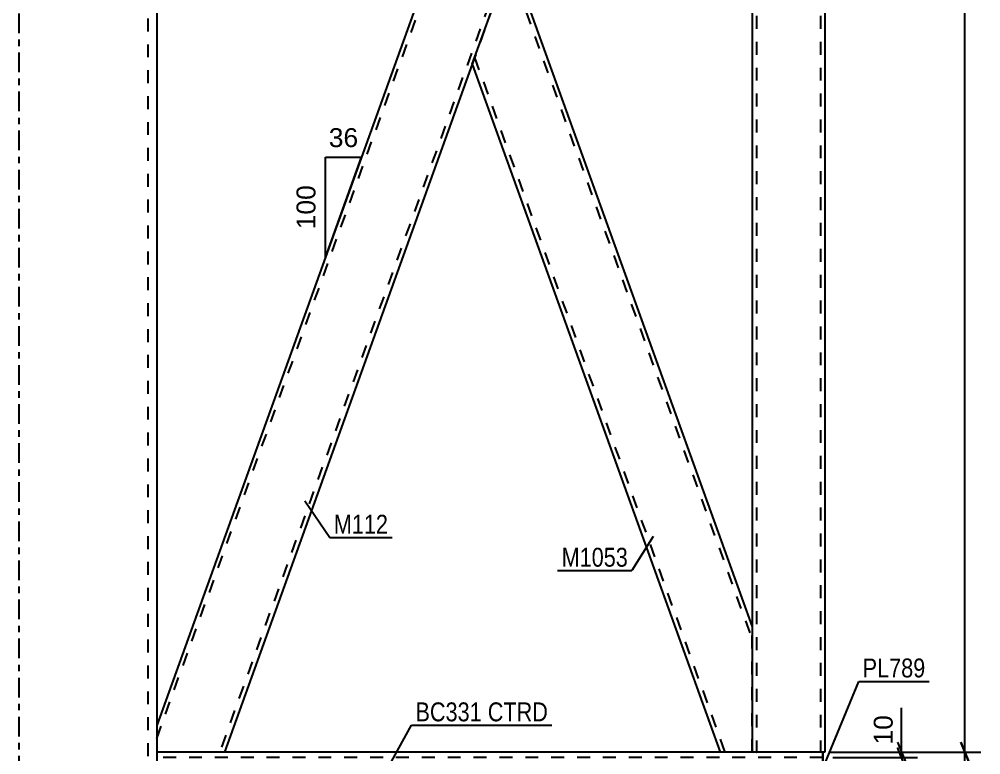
# Model space of a CAD drawing. Header units: millimetres. Extents: x 0 to 1189, y 0 to 841.
# Drawn here: x 198.3 to 344, y 474.7 to 586.1 of the extents above; entities that cross this region are included whole.
import ezdxf

# ---------------------------------------------------------------- set-up
doc = ezdxf.new("R2010")
doc.units = ezdxf.units.MM
doc.linetypes.add('DXK_LINE_DOT2', pattern=[3.9198, 1.9599, -1.9599])
doc.linetypes.add('DXK_LINE_DOT3', pattern=[5.9187, 2.979, -0.9799, 0.9799, -0.9799])
doc.styles.add('Arial', font='ARIAL.TTF', dxfattribs={"height": 0.2})
doc.styles.add('Arial Narrow', font='ARIALN.TTF', dxfattribs={"height": 0.2})

# ---------------------------------------------------------------- blocks, each defined once
blk = doc.blocks.new('Part-284935191-1287 - 1225')
at = {"color": 7, "linetype": 'DXK_LINE_DOT3'}
blk.add_line((198.29, 412.33), (198.29, 752.97), dxfattribs=at)
at = {"color": 7, "linetype": 'DXK_LINE_DOT2'}
blk.add_line((217.79, 742.97), (217.79, 412.33), dxfattribs=at)
at = {"color": 2, "linetype": 'Continuous'}
blk.add_line((219.12, 742.97), (219.12, 412.33), dxfattribs=at)
blk = doc.blocks.new('Part-284935191-1446 - 1225')
at = {"color": 2, "linetype": 'Continuous'}
for p, q in [((320.05, 475.08), (219.12, 475.08)), ((320.05, 475.08), (320.05, 473.42)), ((320.05, 473.42), (320.05, 462.62)), ((301.3, 450.08), (219.12, 450.08))]:
    blk.add_line(p, q, dxfattribs=at)
at = {"color": 7, "linetype": 'DXK_LINE_DOT2'}
for p, q in [((219.12, 475.08), (219.12, 450.08)), ((320.05, 473.42), (320.05, 474.96)), ((320.05, 474.25), (219.12, 474.25)), ((320.05, 462.62), (320.05, 450.08)), ((320.05, 450.92), (219.12, 450.91)), ((320.05, 450.92), (320.05, 450.98)), ((320.05, 450.08), (301.3, 450.08))]:
    blk.add_line(p, q, dxfattribs=at)
blk = doc.blocks.new('Part-284935191-1484 - 1225')
at = {"color": 7, "linetype": 'DXK_LINE_DOT2'}
for p, q in [((219.12, 477.14), (305.2, 715.92)), ((309.34, 698.91), (228.66, 475.08)), ((272.77, 595.5), (266.93, 579.28)), ((219.12, 479.11), (219.12, 475.08)), ((229.37, 475.08), (219.12, 475.08))]:
    blk.add_line(p, q, dxfattribs=at)
at = {"color": 2, "linetype": 'Continuous'}
for p, q in [((261.08, 595.5), (219.12, 479.11)), ((266.93, 579.28), (229.37, 475.08))]:
    blk.add_line(p, q, dxfattribs=at)
blk = doc.blocks.new('Part-284935191-1513 - 1225')
at = {"color": 2, "linetype": 'Continuous'}
for p, q in [((266.93, 579.28), (272.77, 595.5)), ((272.77, 595.5), (309.34, 494.06)), ((266.93, 579.28), (304.49, 475.08)), ((309.34, 494.06), (309.34, 490.13)), ((309.34, 490.13), (309.34, 475.08))]:
    blk.add_line(p, q, dxfattribs=at)
at = {"color": 7, "linetype": 'DXK_LINE_DOT2'}
for p, q in [((272.42, 594.52), (309.34, 492.09)), ((267.28, 580.26), (267.31, 580.34)), ((267.28, 580.26), (305.2, 475.08)), ((309.34, 493.76), (309.34, 490.13)), ((309.34, 475.08), (304.49, 475.08))]:
    blk.add_line(p, q, dxfattribs=at)
blk = doc.blocks.new('Part-284935191-4458 - 1225')
at = {"color": 7, "linetype": 'DXK_LINE_DOT2'}
for p, q in [((310.01, 715.92), (310.01, 475.08)), ((319.68, 715.92), (319.68, 475.08)), ((309.34, 475.08), (309.34, 494.06)), ((320.24, 475.08), (309.34, 475.08)), ((310.01, 475.08), (310.06, 475.08))]:
    blk.add_line(p, q, dxfattribs=at)
at = {"color": 2, "linetype": 'Continuous'}
for p, q in [((320.34, 712.06), (320.34, 475.08)), ((309.34, 696.94), (309.34, 494.06)), ((320.34, 475.08), (320.05, 475.08))]:
    blk.add_line(p, q, dxfattribs=at)
blk = doc.blocks.new('AngleDimension-284935191-9532 - 1225')
at = {"color": 7, "linetype": 'Continuous'}
for p, q in [((244.67, 565.2), (250.16, 565.2)), ((244.67, 549.96), (250.16, 565.2)), ((244.67, 549.96), (244.67, 565.2)), ((250.16, 565.2), (250.16, 565.2))]:
    blk.add_line(p, q, dxfattribs=at)
at = {"color": 0}
for points in [[(250.24, 566.1), (250.24, 570.3), (244.59, 570.3), (244.59, 566.1)], [(243.77, 561.52), (239.57, 561.52), (239.57, 553.65), (243.77, 553.65)]]:
    blk.add_wipeout(points, dxfattribs=at)
at = {"color": 3, "style": 'Arial'}
blk.add_text('36', height=2.865, dxfattribs=at).set_placement((245.19, 566.7))
blk.add_text('100', height=2.865, rotation=90.0002, dxfattribs=at).set_placement((243.17, 554.25))
blk = doc.blocks.new('StraightDimension-284935191-9546 - 1225')
at = {"color": 7, "linetype": 'Continuous'}
for p, q in [((341.58, 475.08), (341.58, 715.92)), ((340.98, 476.58), (342.18, 473.58)), ((321.05, 475.08), (343.98, 475.08))]:
    blk.add_line(p, q, dxfattribs=at)
blk = doc.blocks.new('StraightDimension-284935191-9547 - 1225')
at = {"color": 7, "linetype": 'Continuous'}
for p, q in [((342.18, 473.58), (340.98, 476.58)), ((321.05, 475.08), (343.98, 475.08)), ((341.58, 450.08), (341.58, 475.08)), ((340.98, 451.58), (342.18, 448.58)), ((321.05, 450.08), (343.98, 450.08))]:
    blk.add_line(p, q, dxfattribs=at)
at = {"color": 0}
blk.add_wipeout([(340.83, 466.52), (336.63, 466.52), (336.63, 458.65), (340.83, 458.65)], dxfattribs=at)
at = {"color": 3, "style": 'Arial'}
blk.add_text('300', height=2.865, rotation=90.0002, dxfattribs=at).set_placement((340.23, 459.25))
blk = doc.blocks.new('StraightDimension-284935191-9925 - 1225')
at = {"color": 7, "linetype": 'Continuous'}
for p, q in [((331.98, 475.08), (331.98, 481.78)), ((331.98, 475.08), (331.98, 481.78)), ((331.38, 476.58), (332.58, 473.58)), ((321.34, 475.08), (334.38, 475.08)), ((332.58, 472.75), (331.38, 475.75)), ((331.98, 474.25), (331.98, 475.08)), ((321.55, 474.25), (334.38, 474.25))]:
    blk.add_line(p, q, dxfattribs=at)
at = {"color": 0}
blk.add_wipeout([(331.23, 481.25), (327.03, 481.25), (327.03, 475.61), (331.23, 475.61)], dxfattribs=at)
at = {"color": 3, "style": 'Arial'}
blk.add_text('10', height=2.865, rotation=90.0002, dxfattribs=at).set_placement((330.63, 476.21))
blk = doc.blocks.new('Mark-284935191-1378 - 1225')
at = {"color": 0}
blk.add_wipeout([(335.58, 486.38), (335.58, 489.38), (326.08, 489.38), (326.08, 486.38)], dxfattribs=at)
blk.add_wipeout([(335.58, 486.38), (335.58, 489.38), (326.08, 489.38), (326.08, 486.38)], dxfattribs=at)
at = {"color": 30, "linetype": 'Continuous'}
for p, q in [((320.37, 473.29), (325.48, 485.78)), ((325.48, 485.78), (336.18, 485.78))]:
    blk.add_line(p, q, dxfattribs=at)
at = {"color": 3, "style": 'Arial Narrow'}
blk.add_text('PL789', height=2.863, dxfattribs=at).set_placement((326.08, 486.38))
blk = doc.blocks.new('Mark-284935191-1442 - 1225')
at = {"color": 0}
for points in [[(268.38, 479.73), (268.38, 482.73), (258.33, 482.73), (258.33, 479.73)], [(278.41, 479.73), (278.41, 482.73), (269.28, 482.73), (269.28, 479.73)]]:
    blk.add_wipeout(points, dxfattribs=at)
for points in [[(268.38, 479.73), (268.38, 482.73), (258.33, 482.73), (258.33, 479.73)], [(278.41, 479.73), (278.41, 482.73), (269.28, 482.73), (269.28, 479.73)]]:
    blk.add_wipeout(points, dxfattribs=at)
at = {"color": 30, "linetype": 'Continuous'}
for p, q in [((254.14, 472.64), (257.73, 479.13)), ((257.73, 479.13), (279.01, 479.13))]:
    blk.add_line(p, q, dxfattribs=at)
at = {"color": 3, "style": 'Arial Narrow'}
for s, p in [('BC331', (258.33, 479.73)), ('CTRD', (269.28, 479.73))]:
    blk.add_text(s, height=2.863, dxfattribs=at).set_placement(p)
blk = doc.blocks.new('Mark-284935191-1480 - 1225')
at = {"color": 0}
blk.add_wipeout([(254.18, 508.15), (254.18, 511.15), (245.95, 511.15), (245.95, 508.15)], dxfattribs=at)
blk.add_wipeout([(254.18, 508.15), (254.18, 511.15), (245.95, 511.15), (245.95, 508.15)], dxfattribs=at)
at = {"color": 30, "linetype": 'Continuous'}
for p, q in [((241.54, 513.13), (245.35, 507.55)), ((245.35, 507.55), (254.78, 507.55))]:
    blk.add_line(p, q, dxfattribs=at)
at = {"color": 3, "style": 'Arial Narrow'}
blk.add_text('M112', height=2.863, dxfattribs=at).set_placement((245.95, 508.15))
blk = doc.blocks.new('Mark-284935191-1509 - 1225')
at = {"color": 0}
blk.add_wipeout([(290.52, 503.15), (290.52, 506.15), (280.47, 506.15), (280.47, 503.15)], dxfattribs=at)
blk.add_wipeout([(290.52, 503.15), (290.52, 506.15), (280.47, 506.15), (280.47, 503.15)], dxfattribs=at)
at = {"color": 30, "linetype": 'Continuous'}
for p in [(294.36, 507.74), (279.87, 502.55)]:
    blk.add_line(p, (291.12, 502.55), dxfattribs=at)
at = {"color": 3, "style": 'Arial Narrow'}
blk.add_text('M1053', height=2.863, dxfattribs=at).set_placement((280.47, 503.15))

msp = doc.modelspace()

# ---------------------------------------------------------------- block references
for name in ['Part-284935191-1287 - 1225', 'Part-284935191-1484 - 1225', 'Part-284935191-4458 - 1225', 'Part-284935191-1513 - 1225', 'Part-284935191-1446 - 1225']:
    msp.add_blockref(name, (0, 0))

# ---------------------------------------------------------------- next in the draw order: block references
for name in ['StraightDimension-284935191-9546 - 1225', 'AngleDimension-284935191-9532 - 1225', 'Mark-284935191-1480 - 1225', 'Mark-284935191-1509 - 1225', 'Mark-284935191-1442 - 1225']:
    msp.add_blockref(name, (0, 0))

# ---------------------------------------------------------------- next in the draw order: block references
msp.add_blockref('StraightDimension-284935191-9547 - 1225', (0, 0))

# ---------------------------------------------------------------- next in the draw order: block references
msp.add_blockref('StraightDimension-284935191-9925 - 1225', (0, 0))

# ---------------------------------------------------------------- next in the draw order: block references
msp.add_blockref('Mark-284935191-1378 - 1225', (0, 0))

doc.saveas('drawing.dxf')
